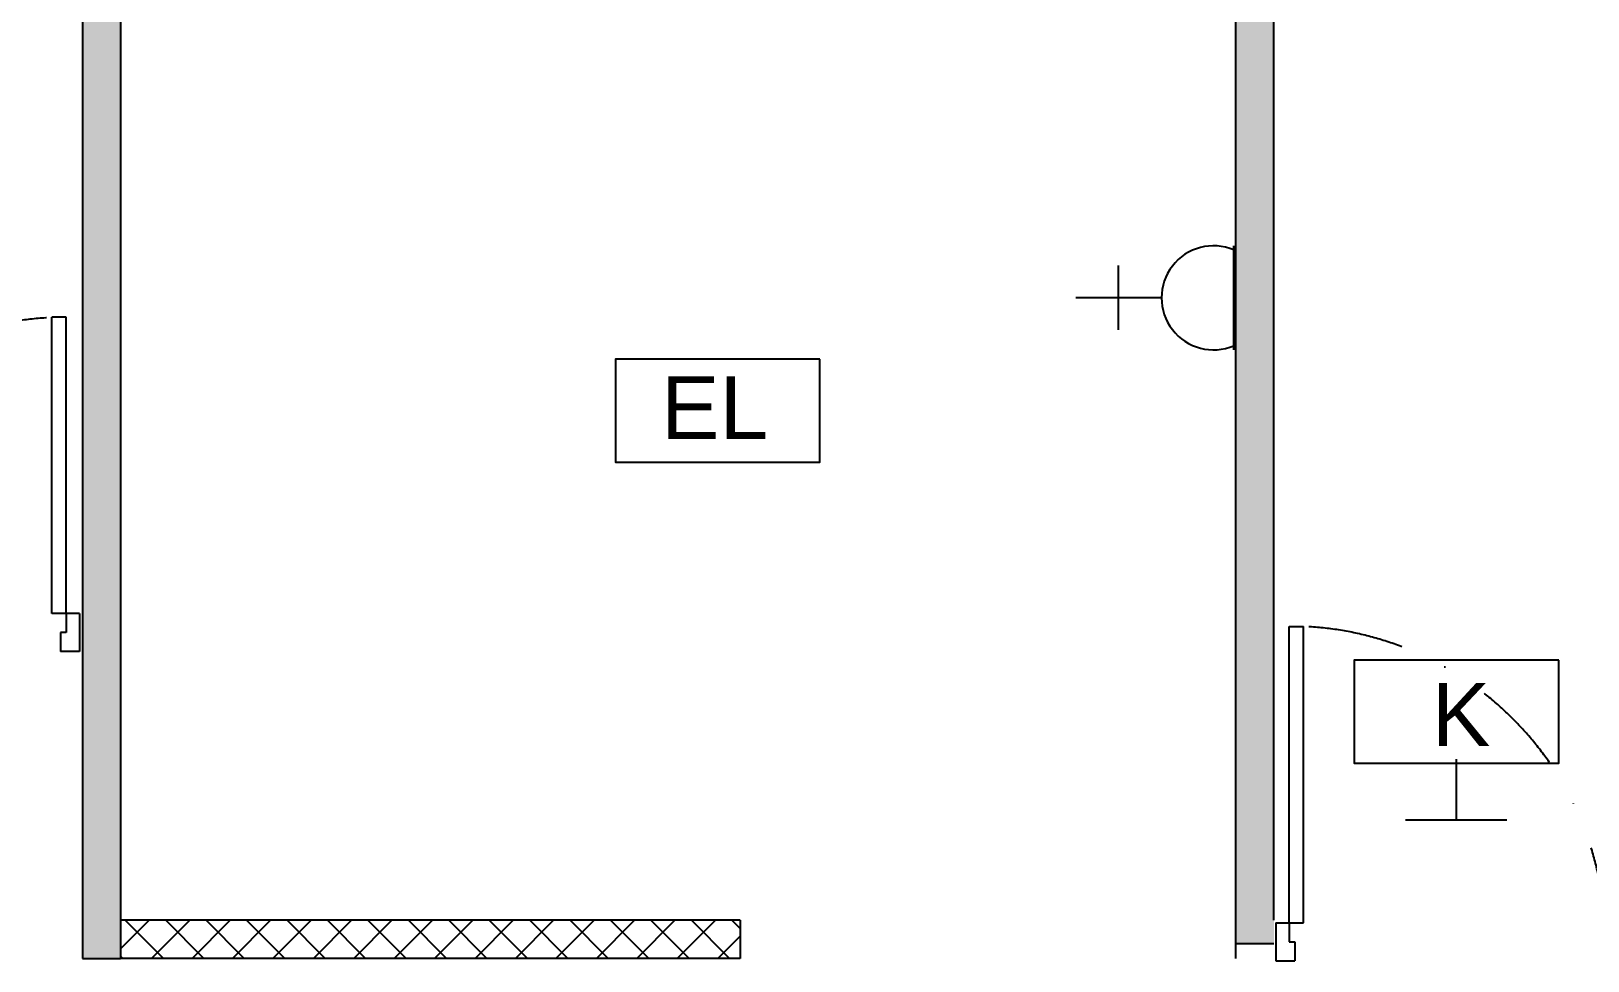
# Model space of a CAD drawing. Header units: inches. Extents: x -106706990 to 300603, y -86718466 to 1728185.
# Drawn here: x 138423 to 142506, y 26103 to 28542 of the extents above; entities that cross this region are included whole.
import ezdxf

# ---------------------------------------------------------------- set-up
doc = ezdxf.new("R2010")
doc.units = ezdxf.units.IN
doc.header["$MEASUREMENT"] = 0
doc.linetypes.add('DASHDOT', pattern=[1, 0.5, -0.25, 0, -0.25])
doc.linetypes.add('DASHED2', pattern=[0.375, 0.25, -0.125])
for name, color, linetype in [('A-DOOR', 9, 'Continuous'), ('A-HATCH', 8, 'Continuous'), ('A-PARTITION', 4, 'Continuous'), ('A-TXTBOMBA', 7, 'Continuous'), ('area', 3, 'Continuous'), ('ELECT', 6, 'Continuous'), ('elk_LAMPU', 6, 'Continuous')]:
    doc.layers.add(name, color=color, linetype=linetype)
doc.layers.get('area').off()
doc.layers.get('elk_LAMPU').off()
doc.styles.add('arial', font='arial.ttf')

# ---------------------------------------------------------------- blocks, each defined once
blk = doc.blocks.new('A$C4F656F16')
at = {"layer": 'A-DOOR', "color": 8}
for p, q in [((35, 100), (35, 877.1)), ((35, 877.1), (73, 877.1)), ((73, 100), (73, 877.1)), ((35, 100), (73, 100))]:
    blk.add_line(p, q, dxfattribs=at)
at = {"layer": 'A-DOOR', "color": 8, "linetype": 'Continuous'}
for p, q in [((0, 100), (35, 100)), ((0, 100), (0, 100)), ((0, 100), (0, 0)), ((0, 100), (0, 100)), ((35, 100), (35, 50)), ((900, 100), (865, 100)), ((865, 100), (865, 50)), ((900, 100), (900, 100)), ((900, 100), (900, 0)), ((900, 100), (900, 100)), ((35, 50), (50, 50)), ((50, 50), (50, 0)), ((865, 50), (850, 50)), ((850, 50), (850, 0)), ((0, 0), (50, 0)), ((900, 0), (850, 0))]:
    blk.add_line(p, q, dxfattribs=at)
at = {"layer": 'A-DOOR', "color": 8, "linetype": 'DASHDOT', "ltscale": 500}
blk.add_arc((35, 48), 830, 0.1381, 87.3759, dxfattribs=at)
blk = doc.blocks.new('eexit')
at = {"layer": 'A-TXTBOMBA', "color": 3, "linetype": 'Continuous'}
for p, q in [((86699881.6, -1206011.4), (86699881.6, -1206171.1)), ((86700014.7, -1206171.1), (86699748.5, -1206171.1))]:
    blk.add_line(p, q, dxfattribs=at)
at = {"layer": 'A-TXTBOMBA', "color": 3}
blk.add_lwpolyline([(86700150.4, -1205751.4), (86699613.9, -1205751.4), (86699613.9, -1206021.7), (86700150.4, -1206021.7)], close=True, dxfattribs=at)
at = {"layer": 'A-TXTBOMBA', "color": 3, "style": 'arial'}
blk.add_text('K', height=164.8, dxfattribs=at).set_placement((86699817.1, -1205976.5))
blk = doc.blocks.new('Elight')
at = {"layer": 'A-TXTBOMBA', "color": 6}
blk.add_lwpolyline([(86606267.2, -1196730.5), (86605730.7, -1196730.5), (86605730.7, -1197000.7), (86606267.2, -1197000.7)], close=True, dxfattribs=at)
at = {"layer": 'A-TXTBOMBA', "color": 6, "style": 'arial'}
blk.add_text('EL', height=164.84, dxfattribs=at).set_placement((86605850.2, -1196940.4))
blk = doc.blocks.new('SOCKET(in)')
at = {"layer": 'ELECT', "color": 6}
for p, q in [((86605160, -1198079.2), (86605160, -1197854.2)), ((86605075.7, -1197966.7), (86605244.4, -1197966.7)), ((86605023.6, -1198269), (86605296.4, -1198269))]:
    blk.add_line(p, q, dxfattribs=at)
blk.add_arc((86605160, -1198215.6), 136.4, 336.9763, 203.0237, dxfattribs=at)

msp = doc.modelspace()

# ---------------------------------------------------------------- hatches: boundary and pattern name
at = {"layer": 'A-HATCH'}
h = msp.add_hatch(dxfattribs=at)
h.set_pattern_fill('DOTS', color=8, scale=800)
h.set_pattern_definition([(0, (114889.653, -264791.58), (25, 50), [0, -50])])
h.paths.add_polyline_path([(141582.8, 26147.7), (141682.8, 26147.7), (141682.8, 26247.7), (141682.8, 30609.7), (141582.8, 30609.7)])
h.paths.add_polyline_path([(138657.8, 28884.7), (138557.8, 28884.7), (138557.8, 26109.7), (138657.8, 26109.7)])
h = msp.add_hatch(dxfattribs=at)
h.set_pattern_fill('ANSI37', color=8, scale=600)
h.set_pattern_definition([(45, (114889.65, -20968.15), (-53.03301, 53.03301), []), (135, (114889.65, -20968.15), (-53.03301, -53.03301), [])])
h.paths.add_polyline_path([(140282.8, 26209.7), (138657.8, 26209.7), (138657.8, 26109.7), (140282.8, 26109.7)])

# ---------------------------------------------------------------- linework, layer by layer
at = {"layer": 'A-PARTITION', "color": 8}
for p, q in [((141582.8, 26109.7), (141582.8, 30609.7)), ((141682.8, 26209.7), (141682.8, 30609.7)), ((138557.8, 28884.7), (138557.8, 26109.7)), ((138657.8, 28884.7), (138657.8, 26109.7)), ((140282.8, 26209.7), (138657.8, 26209.7)), ((140282.8, 26209.7), (140282.8, 26109.7)), ((141682.8, 26147.7), (141582.8, 26147.7)), ((138557.8, 26109.7), (138657.8, 26109.7)), ((140282.8, 26109.7), (138657.8, 26109.7))]:
    msp.add_line(p, q, dxfattribs=at)

# ---------------------------------------------------------------- block references
at = {"layer": 'A-DOOR', "color": 8, "xscale": -1}
msp.add_blockref('A$C4F656F16', (138550.3, 26914.3), dxfattribs=at)
at = {"layer": 'A-DOOR', "color": 8}
msp.add_blockref('A$C4F656F16', (141687.8, 26103.4), dxfattribs=at)
at = {"layer": 'area'}
for name, p in [('Elight', (-86465775, 1224412.3)), ('eexit', (-86557720.5, 1232643.8))]:
    msp.add_blockref(name, p, dxfattribs=at)
at = {"layer": 'elk_LAMPU', "color": 0, "linetype": 'DASHED2', "lineweight": 18, "rotation": 90}
msp.add_blockref('SOCKET(in)', (-1056691.2, -86577317.7), dxfattribs=at)

doc.saveas('drawing.dxf')
